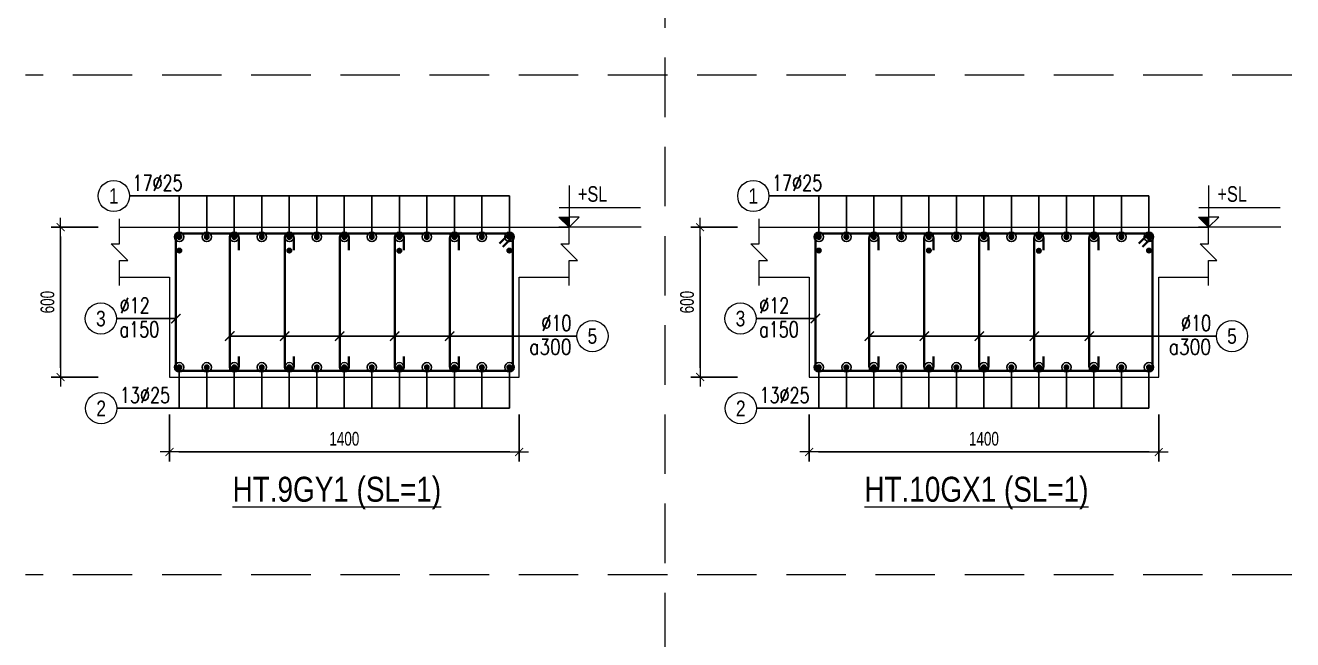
# Model space of a CAD drawing. Header units: millimetres. Extents: x 225489 to 327520, y -235866 to -221866.
# Drawn here: x 267539 to 272615, y -228125 to -225666 of the extents above; entities that cross this region are included whole.
import ezdxf
from ezdxf.enums import TextEntityAlignment as Align

# ---------------------------------------------------------------- set-up
doc = ezdxf.new("R2010")
doc.units = ezdxf.units.MM
doc.header["$PDMODE"] = 3
doc.linetypes.add('HIDDEN2', pattern=[4.762499999999999, 3.175, -1.5875])
doc.layers.get('0').update_dxf_attribs({"lineweight": 20})
doc.layers.get('Defpoints').update_dxf_attribs({"color": 151, "lineweight": 9})
for name, color, linetype, lineweight in [('NDC_S_ANNO', 7, 'Continuous', 20), ('NDC_S_CONTINUOUS', 3, 'Continuous', 20), ('NDC_S_DIM', 1, 'Continuous', 15), ('NDC_S_HIDDEN', 8, 'HIDDEN2', 13), ('NDC_S_REBAR', 4, 'Continuous', 35), ('NDC_S_STIRRUP', 4, 'Continuous', 40), ('NDC_S_TEXT SYMBOL', 7, 'Continuous', 20), ('NDC_S_THIN LINE', 8, 'Continuous', 9), ('NDC_S_VN TEXT', 7, 'Continuous', 20)]:
    doc.layers.add(name, color=color, linetype=linetype, lineweight=lineweight)
doc.styles.add('ARIAL', font='arial.ttf', dxfattribs={"width": 0.8})
doc.styles.add('NDC_ANNO', font='', dxfattribs={"width": 0.8})
doc.styles.add('NDC_DIM', font='', dxfattribs={"width": 0.75})
doc.styles.add('NDC_EN TXT', font='romans.shx', dxfattribs={"width": 0.8})
doc.styles.get('NDC_ANNO').set_extended_font_data('Dotum')
doc.styles.get('NDC_DIM').set_extended_font_data('Dotum')
doc.dimstyles.new('NDC_dim_25', dxfattribs={"dimscale": 25, "dimtxt": 2.2, "dimasz": 1.5, "dimexe": 1.5, "dimexo": 2.5, "dimgap": 1, "dimtad": 1, "dimdec": 0, "dimzin": 0, "dimdsep": 46, "dimtxsty": 'NDC_DIM', "dimblk": 'DIMMARK', "dimcen": 0.09, "dimdle": 1.2, "dimclrd": 1, "dimclre": 1, "dimclrt": 3, "dimadec": 0, "dimazin": 0, "dimtfac": 1, "dimtdec": 0, "dimtix": 1, "dimtofl": 0, "dimtmove": 0, "dimatfit": 3, "dimfxl": 6, "dimfxlon": 1, "dimtolj": 1, "dimtzin": 0, "dimarcsym": 0})

# ---------------------------------------------------------------- blocks, each defined once
blk = doc.blocks.new('kata_block_TD')
at = {"color": 6, "linetype": 'ByBlock', "lineweight": -2, "style": 'ARIAL', "width": 0.8}
blk.add_attdef('SECTDET2', text='', height=5, dxfattribs=at).set_placement((0, 7.970649532882817), align=Align.CENTER)
at = {"color": 0, "linetype": 'ByBlock', "lineweight": -2, "style": 'ARIAL', "width": 0.8}
blk.add_attdef('SECTDET1', text='', height=5, dxfattribs=at).set_placement((0, 1.470649532882817), align=Align.CENTER)
at = {"color": 3, "lineweight": 25, "style": 'ARIAL', "width": 0.8}
blk.add_attdef('SSCALE', text='', height=2.5, dxfattribs=at).set_placement((0, -3.998868953555331), align=Align.CENTER)
blk = doc.blocks.new('kata_block_CT')
at = {"layer": 'NDC_S_ANNO'}
blk.add_hatch(color=3, dxfattribs=at).paths.add_polyline_path([(0, 1.596954857557648), (-1.612010908633238, 1.596954857557648), (0, 0)])
at = {"layer": 'NDC_S_ANNO', "ltscale": 50}
h = blk.add_hatch(dxfattribs=at)
h.set_pattern_fill('ANSI31', color=256, scale=1.406250541793835, style=0)
h.set_pattern_definition([(45.00000000000001, (0, 5.456968210637569e-12), (-3.157122508925224, 3.157122508925225), [])])
h.paths.add_polyline_path([(0, 1.596954857557648), (0, 0), (1.612010908924276, 1.596954857557648)])
for p, q in [((-1.592704896858777, 3.140833880479477), (11.46947077315417, 3.140833880479477)), ((11.56125648126181, 5.456968210637569e-12), (-1.63869572513795, 5.456968210637569e-12))]:
    blk.add_line(p, q, dxfattribs=at)
for points in [[(0, 6.69495074864426), (0, 0)], [(0, 0), (-1.612010908924276, 1.596954857557648), (0, 1.596954857557648)], [(0, 0), (1.612010908924276, 1.596954857557648), (0, 1.596954857557648)]]:
    blk.add_lwpolyline(points, dxfattribs=at)
at = {"layer": 'NDC_S_ANNO', "color": 8, "ltscale": 50}
blk.add_lwpolyline([(0, 0), (-1.612010908633238, 1.596954857557648), (0, 1.596954857557648)], dxfattribs=at)
at = {"layer": 'NDC_S_TEXT SYMBOL', "color": 3, "style": 'NDC_ANNO', "width": 0.8}
blk.add_attdef('CT', (1.409564409346785, 4.068271311703938), '', height=2.5, dxfattribs=at)
blk = doc.blocks.new('DIMMARK')
at = {"layer": 'NDC_S_DIM', "color": 1}
blk.add_line((-1.5, 0), (1, 0), dxfattribs=at)
at = {"layer": 'NDC_S_DIM', "color": 2, "const_width": 0.1}
blk.add_lwpolyline([(-0.4242640687119285, -0.4242640687119285), (0.4242640687119285, 0.4242640687119285)], dxfattribs=at)
blk = doc.blocks.new('*D194')
at = {"layer": 'Defpoints', "color": 0, "transparency": 16777216}
for p in [(268116.9141844616, -227073.9738189841), (269516.9141844616, -227073.9738189841), (269516.9141844616, -227373.9738189841)]:
    blk.add_point(p, dxfattribs=at)
at = {"layer": 'NDC_S_DIM', "color": 1, "lineweight": -2, "transparency": 16777216}
for p, q in [((268116.9141844616, -227223.9738189841), (268116.9141844616, -227411.4738189841)), ((269516.9141844616, -227223.9738189841), (269516.9141844616, -227411.4738189841)), ((268154.4141844616, -227373.9738189841), (269479.4141844616, -227373.9738189841))]:
    blk.add_line(p, q, dxfattribs=at)
at = {"layer": 'NDC_S_DIM', "color": 1, "lineweight": -2, "transparency": 16777216, "xscale": 37.5, "yscale": 37.5, "zscale": 37.5, "rotation": 180}
blk.add_blockref('DIMMARK', (268116.9141844616, -227373.9738189841), dxfattribs=at)
at = {"layer": 'NDC_S_DIM', "color": 1, "lineweight": -2, "transparency": 16777216, "xscale": 37.5, "yscale": 37.5, "zscale": 37.5}
blk.add_blockref('DIMMARK', (269516.9141844616, -227373.9738189841), dxfattribs=at)
at = {"layer": 'NDC_S_DIM', "color": 3, "transparency": 16777216, "insert": (268816.9141844616, -227321.4738189841), "char_height": 55.00000000000001, "attachment_point": 5, "style": 'NDC_DIM'}
blk.add_mtext('\\A1;1400', dxfattribs=at)
blk = doc.blocks.new('kata_block_THEP')
at = {"layer": 'NDC_S_REBAR', "color": 0}
for p, q in [((-0.5, 0), (0.5, 0)), ((-0.3535533905960619, 0.353553390592424), (0.3535533905960619, -0.353553390592424)), ((0.3535533905960619, 0.353553390592424), (-0.3535533905960619, -0.353553390592424)), ((0, 0.5), (0, -0.5))]:
    blk.add_line(p, q, dxfattribs=at)
at = {"layer": 'NDC_S_REBAR', "color": 0, "const_width": 0.08333333333333334}
blk.add_lwpolyline([(-0.5, -1.818989403545856e-12, 1), (0.5000000000145519, -1.818989403545856e-12, 1), (-0.5, -1.818989403545856e-12, 1)], format="xyb", dxfattribs=at)
blk = doc.blocks.new('*U11')
blk.add_circle((-2.5, 0), 2.5)
at = {"layer": 'NDC_S_VN TEXT', "color": 3, "style": 'NDC_EN TXT', "width": 0.75}
blk.add_attdef('DK1', (0.5, 0.8455043070534884), '', height=2.5, dxfattribs=at)
at = {"layer": 'NDC_S_VN TEXT', "color": 7, "style": 'ARIAL', "width": 0.8}
blk.add_attdef('SH2', text='', height=2.5, dxfattribs=at).set_placement((-2.5, 0), align=Align.MIDDLE)
blk = doc.blocks.new('*U12')
blk.add_circle((-2.5, 0), 2.5)
at = {"layer": 'NDC_S_VN TEXT', "color": 3, "style": 'NDC_EN TXT', "width": 0.75}
for tag, p in [('DK1', (0.5, 0.8455043070534884)), ('KC1', (0.5, -2.972544307831413))]:
    blk.add_attdef(tag, p, '', height=2.5, dxfattribs=at)
at = {"layer": 'NDC_S_VN TEXT', "color": 7, "style": 'ARIAL', "width": 0.8}
blk.add_attdef('SH2', text='', height=2.5, dxfattribs=at).set_placement((-2.5, 0), align=Align.MIDDLE)
blk = doc.blocks.new('*U15')
blk.add_circle((2.5, 0), 2.5)
at = {"layer": 'NDC_S_VN TEXT', "color": 3, "style": 'NDC_EN TXT'}
for tag, width, p in [('DK2', 0.75, (-0.85, 0.8455043070534884)), ('KC2', 0.8, (-0.85, -2.972544307831413))]:
    blk.add_attdef(tag, text='', height=2.5, dxfattribs=dict(at, width=width)).set_placement(p, align=Align.RIGHT)
at = {"layer": 'NDC_S_VN TEXT', "color": 7, "style": 'ARIAL', "width": 0.8}
blk.add_attdef('SH3', text='', height=2.5, dxfattribs=at).set_placement((2.5, 0), align=Align.MIDDLE)
blk = doc.blocks.new('*D188')
at = {"layer": 'Defpoints', "color": 0, "transparency": 16777216}
for p in [(268186.587309006, -226473.9738189841), (267680.587309006, -227073.9738189841), (268186.587309006, -227073.9738189841)]:
    blk.add_point(p, dxfattribs=at)
at = {"layer": 'NDC_S_DIM', "color": 1, "lineweight": -2, "transparency": 16777216}
for p, q in [((267830.587309006, -226473.9738189841), (267643.087309006, -226473.9738189841)), ((267680.587309006, -226511.4738189841), (267680.587309006, -227036.4738189841)), ((267830.587309006, -227073.9738189841), (267643.087309006, -227073.9738189841))]:
    blk.add_line(p, q, dxfattribs=at)
at = {"layer": 'NDC_S_DIM', "color": 1, "lineweight": -2, "transparency": 16777216, "xscale": 37.5, "yscale": 37.5, "zscale": 37.5}
for p, rotation in [((267680.587309006, -226473.9738189841), 90), ((267680.587309006, -227073.9738189841), 270)]:
    blk.add_blockref('DIMMARK', p, dxfattribs=dict(at, rotation=rotation))
at = {"layer": 'NDC_S_DIM', "color": 3, "transparency": 16777216, "insert": (267628.087309006, -226773.9738189841), "char_height": 55.00000000000001, "attachment_point": 5, "rotation": 90, "style": 'NDC_DIM'}
blk.add_mtext('\\A1;600', dxfattribs=at)
blk = doc.blocks.new('*D203')
at = {"layer": 'Defpoints', "color": 0, "transparency": 16777216}
for p in [(270678.4251218302, -227073.9738189841), (272078.4251218302, -227073.9738189841), (272078.4251218302, -227373.9738189841)]:
    blk.add_point(p, dxfattribs=at)
at = {"layer": 'NDC_S_DIM', "color": 1, "lineweight": -2, "transparency": 16777216}
for p, q in [((270678.4251218302, -227223.9738189841), (270678.4251218302, -227411.4738189841)), ((272078.4251218302, -227223.9738189841), (272078.4251218302, -227411.4738189841)), ((270715.9251218302, -227373.9738189841), (272040.9251218302, -227373.9738189841))]:
    blk.add_line(p, q, dxfattribs=at)
at = {"layer": 'NDC_S_DIM', "color": 1, "lineweight": -2, "transparency": 16777216, "xscale": 37.5, "yscale": 37.5, "zscale": 37.5, "rotation": 180}
blk.add_blockref('DIMMARK', (270678.4251218302, -227373.9738189841), dxfattribs=at)
at = {"layer": 'NDC_S_DIM', "color": 1, "lineweight": -2, "transparency": 16777216, "xscale": 37.5, "yscale": 37.5, "zscale": 37.5}
blk.add_blockref('DIMMARK', (272078.4251218302, -227373.9738189841), dxfattribs=at)
at = {"layer": 'NDC_S_DIM', "color": 3, "transparency": 16777216, "insert": (271378.4251218302, -227321.4738189841), "char_height": 55.00000000000001, "attachment_point": 5, "style": 'NDC_DIM'}
blk.add_mtext('\\A1;1400', dxfattribs=at)
blk = doc.blocks.new('*D197')
at = {"layer": 'Defpoints', "color": 0, "transparency": 16777216}
for p in [(270748.0982463745, -226473.9738189841), (270242.0982463745, -227073.9738189841), (270748.0982463745, -227073.9738189841)]:
    blk.add_point(p, dxfattribs=at)
at = {"layer": 'NDC_S_DIM', "color": 1, "lineweight": -2, "transparency": 16777216}
for p, q in [((270392.0982463745, -226473.9738189841), (270204.5982463745, -226473.9738189841)), ((270242.0982463745, -226511.4738189841), (270242.0982463745, -227036.4738189841)), ((270392.0982463745, -227073.9738189841), (270204.5982463745, -227073.9738189841))]:
    blk.add_line(p, q, dxfattribs=at)
at = {"layer": 'NDC_S_DIM', "color": 1, "lineweight": -2, "transparency": 16777216, "xscale": 37.5, "yscale": 37.5, "zscale": 37.5}
for p, rotation in [((270242.0982463745, -226473.9738189841), 90), ((270242.0982463745, -227073.9738189841), 270)]:
    blk.add_blockref('DIMMARK', p, dxfattribs=dict(at, rotation=rotation))
at = {"layer": 'NDC_S_DIM', "color": 3, "transparency": 16777216, "insert": (270189.5982463746, -226773.9738189841), "char_height": 55.00000000000001, "attachment_point": 5, "rotation": 90, "style": 'NDC_DIM'}
blk.add_mtext('\\A1;600', dxfattribs=at)

msp = doc.modelspace()

# ---------------------------------------------------------------- linework, layer by layer
at = {"layer": 'NDC_S_CONTINUOUS'}
for points in [[(267916.9141844616, -226473.9738189841), (268116.9141844616, -226473.9738189841), (268116.9141844616, -226473.9738189841), (269516.9141844616, -226473.9738189841), (269516.9141844616, -226473.9738189841), (269716.9141844616, -226473.9738189841)], [(270478.4251218302, -226473.9738189841), (270678.4251218302, -226473.9738189841), (270678.4251218302, -226473.9738189841), (272078.4251218302, -226473.9738189841), (272078.4251218302, -226473.9738189841), (272278.4251218302, -226473.9738189841)], [(267916.9141844616, -226673.9738189841), (268116.9141844616, -226673.9738189841), (268116.9141844616, -227073.9738189841), (269516.9141844616, -227073.9738189841), (269516.9141844616, -226673.9738189841), (269716.9141844616, -226673.9738189841)], [(270478.4251218302, -226673.9738189841), (270678.4251218302, -226673.9738189841), (270678.4251218302, -227073.9738189841), (272078.4251218302, -227073.9738189841), (272078.4251218302, -226673.9738189841), (272278.4251218302, -226673.9738189841)]]:
    msp.add_lwpolyline(points, dxfattribs=at)
at = {"layer": 'NDC_S_HIDDEN', "ltscale": 75}
for p, q in [((270100.896388074, -221865.8761660784), (270100.896388074, -235865.8761660625)), ((285469.9620122854, -225865.8761660739), (267539.3854507055, -225865.8761660738)), ((285469.9620122854, -227865.8761660716), (267539.3854507055, -227865.8761660715))]:
    msp.add_line(p, q, dxfattribs=at)
at = {"layer": 'NDC_S_REBAR'}
for points in [[(268394.8125213257, -226566.3185089174), (268394.8125213257, -226517.4053391076, 0.9999999999999999), (268357.9485213257, -226517.4053391076), (268357.9485213257, -227030.541818984, 0.9999999999999999), (268394.8125213257, -227030.541818984), (268394.8125213257, -226991.2849279752, -0.414213562)], [(268614.8798475977, -226566.3185089174), (268614.8798475977, -226517.4053391076, 0.9999999999999999), (268578.0158475976, -226517.4053391076), (268578.0158475976, -227030.541818984, 0.9999999999999999), (268614.8798475977, -227030.541818984), (268614.8798475977, -226991.2849279752, -0.414213562)], [(268835.213180935, -226566.3185089174), (268835.213180935, -226517.4053391076, 0.9999999999999999), (268798.349180935, -226517.4053391076), (268798.349180935, -227030.5418189841, 0.9999999999999999), (268835.213180935, -227030.5418189841), (268835.213180935, -226991.2849279752, -0.414213562)], [(269055.5465142723, -226566.3185089174), (269055.5465142723, -226517.4053391076, 0.9999999999999999), (269018.6825142724, -226517.4053391076), (269018.6825142724, -227030.5418189841, 0.9999999999999999), (269055.5465142723, -227030.5418189841), (269055.5465142723, -226991.2849279752, -0.414213562)], [(269275.8798476057, -226566.3185089175), (269275.8798476057, -226517.4053391076, 0.9999999999999999), (269239.0158476057, -226517.4053391076), (269239.0158476057, -227030.5418189841, 0.9999999999999999), (269275.8798476057, -227030.5418189841), (269275.8798476057, -226991.2849279753, -0.414213562)], [(270956.3234586942, -226566.3185089174), (270956.3234586942, -226517.4053391076, 0.9999999999999999), (270919.4594586942, -226517.4053391076), (270919.4594586942, -227030.541818984, 0.9999999999999999), (270956.3234586942, -227030.541818984), (270956.3234586942, -226991.2849279752, -0.414213562)], [(271176.3907849662, -226566.3185089174), (271176.3907849662, -226517.4053391076, 0.9999999999999999), (271139.5267849662, -226517.4053391076), (271139.5267849662, -227030.541818984, 0.9999999999999999), (271176.3907849662, -227030.541818984), (271176.3907849662, -226991.2849279752, -0.414213562)], [(271396.7241183036, -226566.3185089174), (271396.7241183036, -226517.4053391076, 0.9999999999999999), (271359.8601183035, -226517.4053391076), (271359.8601183035, -227030.5418189841, 0.9999999999999999), (271396.7241183036, -227030.5418189841), (271396.7241183036, -226991.2849279752, -0.414213562)], [(271617.0574516409, -226566.3185089174), (271617.0574516409, -226517.4053391076, 0.9999999999999999), (271580.193451641, -226517.4053391076), (271580.193451641, -227030.5418189841, 0.9999999999999999), (271617.0574516409, -227030.5418189841), (271617.0574516409, -226991.2849279752, -0.414213562)], [(271837.3907849743, -226566.3185089175), (271837.3907849743, -226517.4053391076, 0.9999999999999999), (271800.5267849742, -226517.4053391076), (271800.5267849742, -227030.5418189841, 0.9999999999999999), (271837.3907849743, -227030.5418189841), (271837.3907849743, -226991.2849279753, -0.414213562)]]:
    msp.add_lwpolyline(points, format="xyb", dxfattribs=at)
at = {"layer": 'NDC_S_STIRRUP'}
for points in [[(269437.9141844616, -226538.9738189841), (269477.9141844616, -226498.9738189841, -0.414213562), (269491.9141844616, -226512.9738189841), (269491.9141844616, -227034.9738189841, -0.414213562), (269477.9141844616, -227048.9738189841), (268155.9141844616, -227048.9738189841, -0.414213562), (268141.9141844616, -227034.9738189841), (268141.9141844616, -226512.9738189841, -0.414213562), (268155.9141844616, -226498.9738189841), (269477.9141844616, -226498.9738189841, -0.414213562), (269491.9141844616, -226512.9738189841), (269451.9141844616, -226552.9738189841)], [(271999.4251218302, -226538.9738189841), (272039.4251218302, -226498.9738189841, -0.414213562), (272053.4251218302, -226512.9738189841), (272053.4251218302, -227034.9738189841, -0.414213562), (272039.4251218302, -227048.9738189841), (270717.4251218302, -227048.9738189841, -0.414213562), (270703.4251218302, -227034.9738189841), (270703.4251218302, -226512.9738189841, -0.414213562), (270717.4251218302, -226498.9738189841), (272039.4251218302, -226498.9738189841, -0.414213562), (272053.4251218302, -226512.9738189841), (272013.4251218302, -226552.9738189841)]]:
    msp.add_lwpolyline(points, format="xyb", dxfattribs=at)
at = {"layer": 'NDC_S_THIN LINE'}
for points in [[(267916.9141844616, -226707.3071523174), (267916.9141844616, -226607.3071523174), (267950.247517795, -226607.3071523174), (267883.5808511283, -226540.6404856507), (267916.9141844617, -226540.6404856507), (267916.9141844617, -226440.6404856507)], [(269716.9141844616, -226707.3071523174), (269716.9141844616, -226607.3071523174), (269750.247517795, -226607.3071523174), (269683.5808511283, -226540.6404856507), (269716.9141844617, -226540.6404856507), (269716.9141844617, -226440.6404856507)], [(270478.4251218302, -226707.3071523174), (270478.4251218302, -226607.3071523174), (270511.7584551635, -226607.3071523174), (270445.0917884969, -226540.6404856507), (270478.4251218303, -226540.6404856507), (270478.4251218303, -226440.6404856507)], [(272278.4251218302, -226707.3071523174), (272278.4251218302, -226607.3071523174), (272311.7584551635, -226607.3071523174), (272245.0917884969, -226540.6404856507), (272278.4251218303, -226540.6404856507), (272278.4251218303, -226440.6404856507)]]:
    msp.add_lwpolyline(points, dxfattribs=at)

# ---------------------------------------------------------------- block references
at = {"layer": 'NDC_S_REBAR', "xscale": 22, "yscale": 22, "zscale": 22}
for p in [(268155.9141844616, -226512.9738189841), (268266.0808511283, -226512.9738189841), (268376.247517795, -226512.9738189841), (268486.4141844616, -226512.9738189841), (268596.5808511283, -226512.9738189841), (268706.747517795, -226512.9738189841), (268816.9141844616, -226512.9738189841), (268927.0808511283, -226512.9738189841), (269037.247517795, -226512.9738189841), (269147.4141844616, -226512.9738189841), (269257.5808511283, -226512.9738189841), (269367.747517795, -226512.9738189841), (269477.9141844616, -226512.9738189841), (270717.4251218302, -226512.9738189841), (270827.5917884969, -226512.9738189841), (270937.7584551635, -226512.9738189841), (271047.9251218302, -226512.9738189841), (271158.0917884969, -226512.9738189841), (271268.2584551635, -226512.9738189841), (271378.4251218302, -226512.9738189841), (271488.5917884969, -226512.9738189841), (271598.7584551635, -226512.9738189841), (271708.9251218302, -226512.9738189841), (271819.0917884969, -226512.9738189841), (271929.2584551635, -226512.9738189841), (272039.4251218302, -226512.9738189841), (268155.9141844616, -226567.4467240699), (268596.5808511283, -226567.4467240699), (269037.1145142722, -226568.2760101637), (269477.9141844616, -226567.4467240699), (270717.4251218302, -226567.4467240699), (271158.0917884969, -226567.4467240699), (271598.6254516407, -226568.2760101637), (272039.4251218302, -226567.4467240699), (268155.9141844616, -227034.9738189841), (268266.0808511283, -227034.9738189841), (268376.247517795, -227034.9738189841), (268486.4141844616, -227034.9738189841), (268596.5808511283, -227034.9738189841), (268706.747517795, -227034.9738189841), (268816.9141844616, -227034.9738189841), (268927.0808511283, -227034.9738189841), (269037.247517795, -227034.9738189841), (269147.4141844616, -227034.9738189841), (269257.5808511283, -227034.9738189841), (269367.747517795, -227034.9738189841), (269477.9141844616, -227034.9738189841), (270717.4251218302, -227034.9738189841), (270827.5917884969, -227034.9738189841), (270937.7584551635, -227034.9738189841), (271047.9251218302, -227034.9738189841), (271158.0917884969, -227034.9738189841), (271268.2584551635, -227034.9738189841), (271378.4251218302, -227034.9738189841), (271488.5917884969, -227034.9738189841), (271598.7584551635, -227034.9738189841), (271708.9251218302, -227034.9738189841), (271819.0917884969, -227034.9738189841), (271929.2584551635, -227034.9738189841), (272039.4251218302, -227034.9738189841)]:
    msp.add_blockref('kata_block_THEP', p, dxfattribs=at)
at = {"layer": 'NDC_S_THIN LINE', "xscale": 25, "yscale": 25, "zscale": 25}
for name, p, values in [('*U11', (267955.9141844616, -226348.9738189841), {'SH2': '1', 'DK1': '17%%c25'}), ('*U11', (270517.4251218302, -226348.9738189841), {'SH2': '1', 'DK1': '17%%c25'}), ('*U12', (267904.4141844616, -226839.7944895937), {'SH2': '3', 'DK1': '%%c12', 'KC1': 'a150'}), ('*U12', (270465.9251218302, -226839.7944895937), {'SH2': '3', 'DK1': '%%c12', 'KC1': 'a150'}), ('*U15', (269747.9703833259, -226909.9642258603), {'SH3': '5', 'DK2': '%%c10', 'KC2': 'a300'}), ('*U15', (272309.4813206944, -226909.9642258603), {'SH3': '5', 'DK2': '%%c10', 'KC2': 'a300'}), ('*U11', (267905.6052160848, -227198.9738189841), {'SH2': '2', 'DK1': '13%%c25'}), ('*U11', (270467.1161534534, -227198.9738189841), {'SH2': '2', 'DK1': '13%%c25'})]:
    msp.add_blockref(name, p, dxfattribs=at).add_auto_attribs(values)
at = {"layer": 'NDC_S_VN TEXT', "xscale": 25, "yscale": 25, "zscale": 25}
for p in [(269716.9141844616, -226473.9738189841), (272278.4251218302, -226473.9738189841)]:
    msp.add_blockref('kata_block_CT', p, dxfattribs=at).add_auto_attribs({'CT': '+SL'})
at = {"layer": 'NDC_S_VN TEXT'}
ref = msp.add_blockref('kata_block_TD', (268786.9395906914, -227602.5539007183), dxfattribs=dict(at, xscale=20, yscale=20, zscale=20))
ref.add_attrib('SECTDET1', '%%uHT.9GY1 (SL=1)', dxfattribs={"layer": '0', "color": 0, "linetype": 'ByBlock', "lineweight": -2, "height": 100, "style": 'ARIAL', "width": 0.8}).set_placement((268786.9395906914, -227573.1409100607), align=Align.CENTER)
ref = msp.add_blockref('kata_block_TD', (271348.45052806, -227602.5539007183), dxfattribs=dict(at, xscale=20, yscale=20, zscale=20))
ref.add_attrib('SECTDET1', '%%uHT.10GX1 (SL=1)', dxfattribs={"layer": '0', "color": 0, "linetype": 'ByBlock', "lineweight": -2, "height": 100, "style": 'ARIAL', "width": 0.8}).set_placement((271348.45052806, -227573.1409100607), align=Align.CENTER)

# ---------------------------------------------------------------- dimensions: what is measured, and where the dimension line sits
at = {"layer": 'NDC_S_DIM'}
for base, p1, p2, picture, middle in [((267680.587309006, -227073.9738189841), (268186.587309006, -226473.9738189841), (268186.587309006, -227073.9738189841), '*D188', (267628.087309006, -226773.9738189841)), ((270242.0982463745, -227073.9738189841), (270748.0982463745, -226473.9738189841), (270748.0982463745, -227073.9738189841), '*D197', (270189.5982463746, -226773.9738189841))]:
    dim = msp.add_linear_dim(base=base, p1=p1, p2=p2, angle=270, dimstyle='NDC_dim_25', dxfattribs=at)
    dim.commit()
    dim.dimension.update_dxf_attribs({"geometry": picture, "text_midpoint": middle})
for base, p1, p2, picture, middle in [((269516.9141844616, -227373.9738189841), (268116.9141844616, -227073.9738189841), (269516.9141844616, -227073.9738189841), '*D194', (268816.9141844616, -227321.4738189841)), ((272078.4251218302, -227373.9738189841), (270678.4251218302, -227073.9738189841), (272078.4251218302, -227073.9738189841), '*D203', (271378.4251218302, -227321.4738189841))]:
    dim = msp.add_linear_dim(base=base, p1=p1, p2=p2, dimstyle='NDC_dim_25', dxfattribs=at)
    dim.commit()
    dim.dimension.update_dxf_attribs({"geometry": picture, "text_midpoint": middle})

# ---------------------------------------------------------------- leaders
at = {"layer": 'NDC_S_THIN LINE'}
for points, override in [([(268155.9141844616, -226512.9738189841), (268155.9141844616, -226348.9738189841), (267955.9141844616, -226348.9738189841)], {"dimldrblk": 'DotBlank'}), ([(269477.9141844616, -226512.9738189841), (269477.9141844616, -226348.9738189841), (267955.9141844616, -226348.9738189841)], {"dimldrblk": 'DotBlank'}), ([(268266.0808511284, -226512.9738189841), (268266.0808511284, -226348.9738189841), (268066.0808511284, -226348.9738189841)], {"dimldrblk": 'DotBlank'}), ([(268376.247517795, -226512.9738189841), (268376.247517795, -226348.9738189841), (268176.247517795, -226348.9738189841)], {"dimldrblk": 'DotBlank'}), ([(268486.4141844616, -226512.9738189841), (268486.4141844616, -226348.9738189841), (268286.4141844616, -226348.9738189841)], {"dimldrblk": 'DotBlank'}), ([(268596.5808511284, -226512.9738189841), (268596.5808511284, -226348.9738189841), (268396.5808511284, -226348.9738189841)], {"dimldrblk": 'DotBlank'}), ([(268706.747517795, -226512.9738189841), (268706.747517795, -226348.9738189841), (268506.747517795, -226348.9738189841)], {"dimldrblk": 'DotBlank'}), ([(268816.9141844616, -226512.9738189841), (268816.9141844616, -226348.9738189841), (268616.9141844616, -226348.9738189841)], {"dimldrblk": 'DotBlank'}), ([(268927.0808511283, -226512.9738189841), (268927.0808511283, -226348.9738189841), (268727.0808511283, -226348.9738189841)], {"dimldrblk": 'DotBlank'}), ([(269037.2475177951, -226512.9738189841), (269037.2475177951, -226348.9738189841), (268837.2475177951, -226348.9738189841)], {"dimldrblk": 'DotBlank'}), ([(269147.4141844618, -226512.9738189841), (269147.4141844618, -226348.9738189841), (268947.4141844618, -226348.9738189841)], {"dimldrblk": 'DotBlank'}), ([(269257.5808511283, -226512.9738189841), (269257.5808511283, -226348.9738189841), (269057.5808511283, -226348.9738189841)], {"dimldrblk": 'DotBlank'}), ([(269367.7475177951, -226512.9738189841), (269367.7475177951, -226348.9738189841), (269167.7475177951, -226348.9738189841)], {"dimldrblk": 'DotBlank'}), ([(270717.4251218302, -226512.9738189841), (270717.4251218302, -226348.9738189841), (270517.4251218302, -226348.9738189841)], {"dimldrblk": 'DotBlank'}), ([(272039.4251218302, -226512.9738189841), (272039.4251218302, -226348.9738189841), (270517.4251218302, -226348.9738189841)], {"dimldrblk": 'DotBlank'}), ([(270827.591788497, -226512.9738189841), (270827.591788497, -226348.9738189841), (270627.591788497, -226348.9738189841)], {"dimldrblk": 'DotBlank'}), ([(270937.7584551635, -226512.9738189841), (270937.7584551635, -226348.9738189841), (270737.7584551635, -226348.9738189841)], {"dimldrblk": 'DotBlank'}), ([(271047.9251218302, -226512.9738189841), (271047.9251218302, -226348.9738189841), (270847.9251218302, -226348.9738189841)], {"dimldrblk": 'DotBlank'}), ([(271158.091788497, -226512.9738189841), (271158.091788497, -226348.9738189841), (270958.091788497, -226348.9738189841)], {"dimldrblk": 'DotBlank'}), ([(271268.2584551635, -226512.9738189841), (271268.2584551635, -226348.9738189841), (271068.2584551635, -226348.9738189841)], {"dimldrblk": 'DotBlank'}), ([(271378.4251218302, -226512.9738189841), (271378.4251218302, -226348.9738189841), (271178.4251218302, -226348.9738189841)], {"dimldrblk": 'DotBlank'}), ([(271488.5917884969, -226512.9738189841), (271488.5917884969, -226348.9738189841), (271288.5917884969, -226348.9738189841)], {"dimldrblk": 'DotBlank'}), ([(271598.7584551637, -226512.9738189841), (271598.7584551637, -226348.9738189841), (271398.7584551637, -226348.9738189841)], {"dimldrblk": 'DotBlank'}), ([(271708.9251218304, -226512.9738189841), (271708.9251218304, -226348.9738189841), (271508.9251218304, -226348.9738189841)], {"dimldrblk": 'DotBlank'}), ([(271819.0917884969, -226512.9738189841), (271819.0917884969, -226348.9738189841), (271619.0917884969, -226348.9738189841)], {"dimldrblk": 'DotBlank'}), ([(271929.2584551637, -226512.9738189841), (271929.2584551637, -226348.9738189841), (271729.2584551637, -226348.9738189841)], {"dimldrblk": 'DotBlank'}), ([(268141.9141844616, -226839.7944895937), (267904.4141844616, -226839.7944895937)], {"dimldrblk": 'ArchTick'}), ([(270703.4251218302, -226839.7944895937), (270465.9251218302, -226839.7944895937)], {"dimldrblk": 'ArchTick'}), ([(268357.9485213257, -226909.9642258603), (269747.9703833259, -226909.9642258603)], {"dimldrblk": 'ArchTick'}), ([(268578.0158475976, -226909.9642258603), (269747.9703833259, -226909.9642258603)], {"dimldrblk": 'ArchTick'}), ([(268798.349180935, -226909.9642258603), (269747.9703833259, -226909.9642258603)], {"dimldrblk": 'ArchTick'}), ([(269018.6825142724, -226909.9642258603), (269370.5221046568, -226909.9642258603)], {"dimldrblk": 'ArchTick'}), ([(269239.0158476057, -226909.9642258603), (269559.1132404687, -226909.9642258603)], {"dimldrblk": 'ArchTick'}), ([(270919.4594586942, -226909.9642258603), (272309.4813206944, -226909.9642258603)], {"dimldrblk": 'ArchTick'}), ([(271139.5267849662, -226909.9642258603), (272309.4813206944, -226909.9642258603)], {"dimldrblk": 'ArchTick'}), ([(271359.8601183035, -226909.9642258603), (272309.4813206944, -226909.9642258603)], {"dimldrblk": 'ArchTick'}), ([(271580.193451641, -226909.9642258603), (271932.0330420253, -226909.9642258603)], {"dimldrblk": 'ArchTick'}), ([(271800.5267849742, -226909.9642258603), (272120.6241778373, -226909.9642258603)], {"dimldrblk": 'ArchTick'}), ([(268155.9141844616, -227034.9738189841), (268155.9141844616, -227198.9738189841), (267905.6052160848, -227198.9738189841)], {"dimldrblk": 'DotBlank'}), ([(269477.9141844616, -227034.9738189841), (269477.9141844616, -227198.9738189841), (267905.6052160848, -227198.9738189841)], {"dimldrblk": 'DotBlank'}), ([(268266.0808511284, -227034.9738189841), (268266.0808511284, -227198.9738189841), (268015.7718827516, -227198.9738189841)], {"dimldrblk": 'DotBlank'}), ([(268376.247517795, -227034.9738189841), (268376.247517795, -227198.9738189841), (268125.9385494181, -227198.9738189841)], {"dimldrblk": 'DotBlank'}), ([(268486.4141844616, -227034.9738189841), (268486.4141844616, -227198.9738189841), (268236.1052160848, -227198.9738189841)], {"dimldrblk": 'DotBlank'}), ([(268596.5808511284, -227034.9738189841), (268596.5808511284, -227198.9738189841), (268346.2718827516, -227198.9738189841)], {"dimldrblk": 'DotBlank'}), ([(268706.747517795, -227034.9738189841), (268706.747517795, -227198.9738189841), (268456.4385494181, -227198.9738189841)], {"dimldrblk": 'DotBlank'}), ([(268816.9141844616, -227034.9738189841), (268816.9141844616, -227198.9738189841), (268566.6052160848, -227198.9738189841)], {"dimldrblk": 'DotBlank'}), ([(268927.0808511283, -227034.9738189841), (268927.0808511283, -227198.9738189841), (268676.7718827515, -227198.9738189841)], {"dimldrblk": 'DotBlank'}), ([(269037.2475177951, -227034.9738189841), (269037.2475177951, -227198.9738189841), (268786.9385494183, -227198.9738189841)], {"dimldrblk": 'DotBlank'}), ([(269147.4141844618, -227034.9738189841), (269147.4141844618, -227198.9738189841), (268897.105216085, -227198.9738189841)], {"dimldrblk": 'DotBlank'}), ([(269257.5808511283, -227034.9738189841), (269257.5808511283, -227198.9738189841), (269007.2718827515, -227198.9738189841)], {"dimldrblk": 'DotBlank'}), ([(269367.7475177951, -227034.9738189841), (269367.7475177951, -227198.9738189841), (269117.4385494183, -227198.9738189841)], {"dimldrblk": 'DotBlank'}), ([(270717.4251218302, -227034.9738189841), (270717.4251218302, -227198.9738189841), (270467.1161534534, -227198.9738189841)], {"dimldrblk": 'DotBlank'}), ([(272039.4251218302, -227034.9738189841), (272039.4251218302, -227198.9738189841), (270467.1161534534, -227198.9738189841)], {"dimldrblk": 'DotBlank'}), ([(270827.591788497, -227034.9738189841), (270827.591788497, -227198.9738189841), (270577.2828201202, -227198.9738189841)], {"dimldrblk": 'DotBlank'}), ([(270937.7584551635, -227034.9738189841), (270937.7584551635, -227198.9738189841), (270687.4494867867, -227198.9738189841)], {"dimldrblk": 'DotBlank'}), ([(271047.9251218302, -227034.9738189841), (271047.9251218302, -227198.9738189841), (270797.6161534534, -227198.9738189841)], {"dimldrblk": 'DotBlank'}), ([(271158.091788497, -227034.9738189841), (271158.091788497, -227198.9738189841), (270907.7828201202, -227198.9738189841)], {"dimldrblk": 'DotBlank'}), ([(271268.2584551635, -227034.9738189841), (271268.2584551635, -227198.9738189841), (271017.9494867867, -227198.9738189841)], {"dimldrblk": 'DotBlank'}), ([(271378.4251218302, -227034.9738189841), (271378.4251218302, -227198.9738189841), (271128.1161534534, -227198.9738189841)], {"dimldrblk": 'DotBlank'}), ([(271488.5917884969, -227034.9738189841), (271488.5917884969, -227198.9738189841), (271238.28282012, -227198.9738189841)], {"dimldrblk": 'DotBlank'}), ([(271598.7584551637, -227034.9738189841), (271598.7584551637, -227198.9738189841), (271348.4494867868, -227198.9738189841)], {"dimldrblk": 'DotBlank'}), ([(271708.9251218304, -227034.9738189841), (271708.9251218304, -227198.9738189841), (271458.6161534535, -227198.9738189841)], {"dimldrblk": 'DotBlank'}), ([(271819.0917884969, -227034.9738189841), (271819.0917884969, -227198.9738189841), (271568.78282012, -227198.9738189841)], {"dimldrblk": 'DotBlank'}), ([(271929.2584551637, -227034.9738189841), (271929.2584551637, -227198.9738189841), (271678.9494867868, -227198.9738189841)], {"dimldrblk": 'DotBlank'})]:
    msp.add_leader(points, dimstyle='NDC_dim_25', override=override, dxfattribs=at)

doc.saveas('drawing.dxf')
